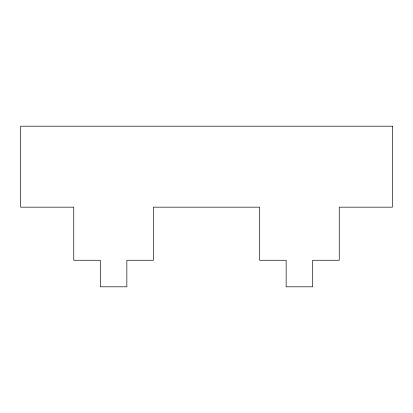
<?xml version="1.0" encoding="UTF-8"?>
<svg xmlns="http://www.w3.org/2000/svg" width="413" height="413" viewBox="0 0 413 413"><rect width="100%" height="100%" fill="white"/><g stroke="black" fill="none" stroke-linecap="round" stroke-linejoin="round"><path stroke-width="0.62" d="M392.35 126.187L20.65 126.187L20.65 207.166L73.751 207.166L73.751 260.262L100.302 260.262L100.302 286.813L126.848 286.813L126.848 260.262L153.399 260.262L153.399 207.166L259.601 207.166L259.601 260.262L286.152 260.262L286.152 286.813L312.698 286.813L312.698 260.262L339.249 260.262L339.249 207.166L392.35 207.166L392.35 126.187"/></g></svg>
